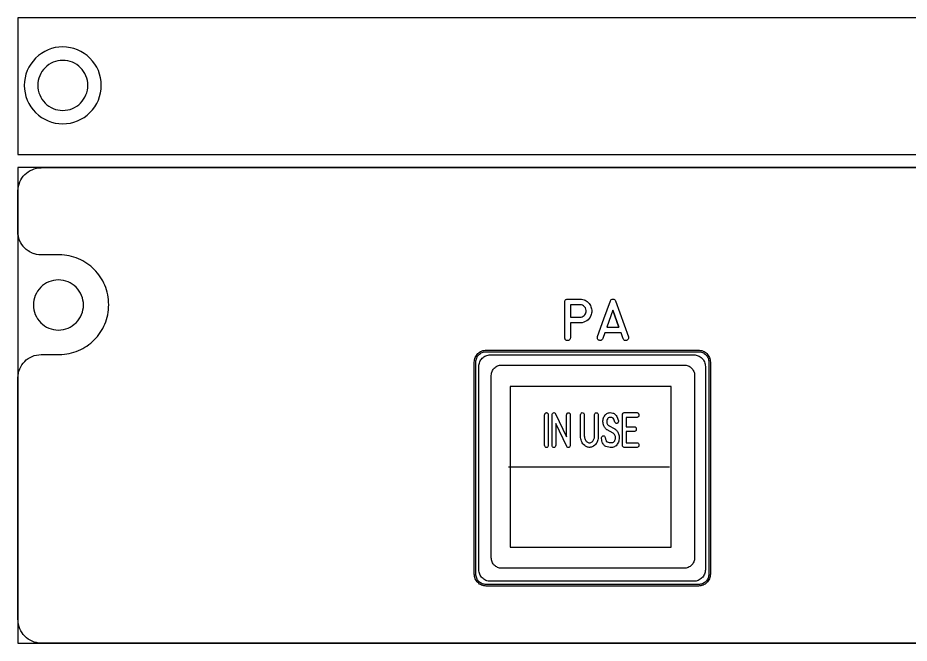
# Model space of a CAD drawing. Extents: x 27 to 704, y 10 to 614.
# Drawn here: x 27 to 115.5, y 551.3 to 613.5 of the extents above; entities that cross this region are included whole.
import ezdxf

# ---------------------------------------------------------------- set-up
doc = ezdxf.new("R2010")
doc.units = 0
for name, color, linetype in [('_BACKPANEL', 5, 'CONTINUOUS'), ('_ENGRAVING', 105, 'CONTINUOUS'), ('_LABELS', 30, 'CONTINUOUS'), ('_TOPLAYER', 1, 'CONTINUOUS')]:
    doc.layers.add(name, color=color, linetype=linetype)

msp = doc.modelspace()

# ---------------------------------------------------------------- linework, layer by layer
at = {"layer": '_BACKPANEL'}
for points in [[(26.961, 613.505), (26.961, 612.147), (26.961, 609.43), (26.961, 603.995), (26.961, 602.636), (26.961, 599.915), (171.961, 599.915), (171.961, 602.636), (171.961, 603.995), (171.961, 609.43), (171.961, 612.147), (171.961, 613.505)], [(26.965, 598.612), (26.965, 593.884), (26.965, 584.428), (26.965, 565.515), (26.965, 560.786), (26.965, 551.33), (171.965, 551.33), (171.965, 560.786), (171.965, 565.515), (171.965, 584.428), (171.965, 593.884), (171.965, 598.612)], [(73.507, 580.313), (94.602, 580.313), (94.708, 580.308), (94.81, 580.292), (94.909, 580.267), (95.003, 580.233), (95.093, 580.189), (95.178, 580.138), (95.257, 580.079), (95.329, 580.013), (95.396, 579.94), (95.455, 579.861), (95.506, 579.776), (95.549, 579.686), (95.584, 579.592), (95.609, 579.493), (95.624, 579.391), (95.63, 579.286), (95.63, 558.191), (95.624, 558.085), (95.609, 557.983), (95.584, 557.884), (95.549, 557.79), (95.506, 557.7), (95.455, 557.615), (95.396, 557.536), (95.329, 557.463), (95.257, 557.397), (95.178, 557.338), (95.093, 557.287), (95.003, 557.244), (94.909, 557.209), (94.81, 557.184), (94.708, 557.168), (94.602, 557.163), (73.507, 557.163), (73.402, 557.168), (73.299, 557.184), (73.201, 557.209), (73.106, 557.244), (73.016, 557.287), (72.932, 557.338), (72.853, 557.397), (72.78, 557.463), (72.714, 557.536), (72.655, 557.615), (72.603, 557.7), (72.56, 557.79), (72.526, 557.884), (72.5, 557.983), (72.485, 558.085), (72.48, 558.191), (72.48, 579.286), (72.485, 579.391), (72.5, 579.493), (72.526, 579.592), (72.56, 579.686), (72.603, 579.776), (72.655, 579.861), (72.714, 579.94), (72.78, 580.013), (72.853, 580.079), (72.932, 580.138), (73.016, 580.189), (73.106, 580.233), (73.201, 580.267), (73.299, 580.292), (73.402, 580.308)]]:
    msp.add_lwpolyline(points, close=True, dxfattribs=at)
for points in [[(31.429, 604.299, 0.414214), (33.917, 606.787, 0.414214), (31.429, 609.275, 0.414214), (28.941, 606.787, 0.414214)], [(30.995, 582.467, 0.414214), (33.483, 584.956, 0.414214), (30.995, 587.444, 0.414214), (28.507, 584.956, 0.414214)]]:
    msp.add_lwpolyline(points, format="xyb", close=True, dxfattribs=at)
at = {"layer": '_ENGRAVING'}
for points in [[(82.829, 585.546), (82.867, 585.546), (82.991, 585.531), (83.11, 585.507), (83.225, 585.473), (83.334, 585.429), (83.433, 585.376), (83.524, 585.315), (83.607, 585.247), (83.684, 585.17), (83.752, 585.086), (83.814, 584.994), (83.867, 584.894), (83.914, 584.786), (83.951, 584.674), (83.977, 584.563), (83.993, 584.453), (83.998, 584.344), (83.992, 584.235), (83.975, 584.127), (83.948, 584.019), (83.91, 583.913), (83.831, 583.754), (83.736, 583.613), (83.623, 583.49), (83.494, 583.386), (83.352, 583.301), (83.2, 583.237), (83.038, 583.195), (82.867, 583.173), (82.829, 583.171), (81.868, 583.171), (81.868, 581.701), (81.856, 581.635), (81.837, 581.577), (81.812, 581.528), (81.78, 581.488), (81.742, 581.457), (81.697, 581.435), (81.645, 581.422), (81.587, 581.417), (81.529, 581.422), (81.478, 581.435), (81.433, 581.457), (81.395, 581.488), (81.363, 581.528), (81.338, 581.577), (81.32, 581.635), (81.308, 581.701), (81.308, 585.263), (81.319, 585.322), (81.336, 585.375), (81.359, 585.42), (81.388, 585.459), (81.424, 585.491), (81.466, 585.516), (81.515, 585.534), (81.569, 585.546), (81.587, 585.546)], [(84.572, 581.806), (85.206, 583.583), (85.842, 585.36), (85.883, 585.441), (85.94, 585.498), (86.013, 585.533), (86.102, 585.546), (86.191, 585.535), (86.264, 585.5), (86.321, 585.442), (86.363, 585.36), (87.631, 581.796), (87.641, 581.728), (87.642, 581.667), (87.635, 581.611), (87.618, 581.562), (87.592, 581.52), (87.557, 581.483), (87.514, 581.453), (87.461, 581.429), (87.405, 581.414), (87.353, 581.409), (87.303, 581.414), (87.257, 581.43), (87.215, 581.457), (87.175, 581.494), (87.139, 581.541), (87.107, 581.599), (86.903, 582.175), (85.29, 582.175), (85.093, 581.613), (85.059, 581.555), (85.023, 581.507), (84.983, 581.47), (84.939, 581.444), (84.893, 581.429), (84.843, 581.424), (84.789, 581.43), (84.733, 581.446), (84.679, 581.471), (84.635, 581.502), (84.601, 581.538), (84.576, 581.58), (84.561, 581.628), (84.555, 581.682), (84.559, 581.741)], [(82.829, 584.977), (81.868, 584.977), (81.868, 583.741), (82.829, 583.741), (82.939, 583.751), (83.042, 583.78), (83.138, 583.828), (83.228, 583.895), (83.306, 583.976), (83.365, 584.067), (83.407, 584.168), (83.431, 584.278), (83.435, 584.413), (83.412, 584.539), (83.362, 584.657), (83.284, 584.766), (83.188, 584.859), (83.08, 584.924), (82.96, 584.964)], [(86.701, 582.742), (86.1, 584.435), (85.494, 582.742)], [(86.1, 584.435), (86.701, 582.742)], [(73.517, 580.466), (94.592, 580.466), (94.714, 580.46), (94.833, 580.442), (94.947, 580.413), (95.057, 580.373), (95.161, 580.323), (95.259, 580.264), (95.351, 580.195), (95.435, 580.118), (95.512, 580.034), (95.58, 579.942), (95.64, 579.844), (95.69, 579.74), (95.73, 579.631), (95.759, 579.516), (95.777, 579.398), (95.783, 579.276), (95.783, 558.2), (95.777, 558.078), (95.759, 557.96), (95.73, 557.846), (95.69, 557.736), (95.64, 557.632), (95.58, 557.534), (95.512, 557.442), (95.435, 557.358), (95.351, 557.281), (95.259, 557.213), (95.161, 557.153), (95.057, 557.103), (94.947, 557.063), (94.833, 557.034), (94.714, 557.016), (94.592, 557.01), (73.517, 557.01), (73.395, 557.016), (73.276, 557.034), (73.162, 557.063), (73.053, 557.103), (72.949, 557.153), (72.85, 557.213), (72.759, 557.281), (72.674, 557.358), (72.598, 557.442), (72.529, 557.534), (72.47, 557.632), (72.42, 557.736), (72.38, 557.846), (72.35, 557.96), (72.333, 558.078), (72.326, 558.2), (72.326, 579.276), (72.333, 579.398), (72.35, 579.516), (72.38, 579.631), (72.42, 579.74), (72.47, 579.844), (72.529, 579.942), (72.598, 580.034), (72.674, 580.118), (72.759, 580.195), (72.85, 580.264), (72.949, 580.323), (73.053, 580.373), (73.162, 580.413), (73.276, 580.442), (73.395, 580.46)], [(73.925, 579.988), (94.141, 579.988), (94.258, 579.982), (94.372, 579.965), (94.481, 579.937), (94.586, 579.899), (94.686, 579.851), (94.78, 579.794), (94.868, 579.728), (94.949, 579.654), (95.023, 579.573), (95.088, 579.485), (95.146, 579.391), (95.194, 579.291), (95.232, 579.186), (95.26, 579.077), (95.277, 578.963), (95.283, 578.846), (95.283, 558.63), (95.277, 558.513), (95.26, 558.399), (95.232, 558.29), (95.194, 558.185), (95.146, 558.085), (95.088, 557.991), (95.023, 557.903), (94.949, 557.822), (94.868, 557.748), (94.78, 557.683), (94.686, 557.626), (94.586, 557.578), (94.481, 557.539), (94.372, 557.511), (94.258, 557.494), (94.141, 557.488), (73.925, 557.488), (73.808, 557.494), (73.694, 557.511), (73.585, 557.539), (73.48, 557.578), (73.38, 557.626), (73.286, 557.683), (73.198, 557.748), (73.117, 557.822), (73.043, 557.903), (72.977, 557.991), (72.92, 558.085), (72.872, 558.185), (72.834, 558.29), (72.806, 558.399), (72.789, 558.513), (72.783, 558.63), (72.783, 578.846), (72.789, 578.963), (72.806, 579.077), (72.834, 579.186), (72.872, 579.291), (72.92, 579.391), (72.977, 579.485), (73.043, 579.573), (73.117, 579.654), (73.198, 579.728), (73.286, 579.794), (73.38, 579.851), (73.48, 579.899), (73.585, 579.937), (73.694, 579.965), (73.808, 579.982)]]:
    msp.add_lwpolyline(points, close=True, dxfattribs=at)
at = {"layer": '_LABELS'}
for points in [[(91.874, 560.862), (91.874, 576.864), (75.874, 576.864), (75.874, 560.862)], [(79.676, 571.021), (79.654, 570.917), (79.615, 570.843), (79.59, 570.817), (79.56, 570.798), (79.527, 570.787), (79.49, 570.784), (79.452, 570.787), (79.419, 570.799), (79.39, 570.817), (79.365, 570.843), (79.327, 570.917), (79.305, 571.021), (79.305, 574.009), (79.327, 574.114), (79.365, 574.188), (79.39, 574.215), (79.419, 574.233), (79.452, 574.245), (79.49, 574.249), (79.527, 574.245), (79.56, 574.234), (79.59, 574.215), (79.615, 574.189), (79.654, 574.114), (79.676, 574.009)], [(81.853, 571.021), (81.844, 570.94), (81.82, 570.876), (81.778, 570.828), (81.72, 570.795), (81.657, 570.784), (81.602, 570.796), (81.554, 570.834), (81.514, 570.896), (80.416, 573.173), (80.416, 571.021), (80.394, 570.918), (80.355, 570.844), (80.33, 570.818), (80.301, 570.799), (80.268, 570.788), (80.231, 570.784), (80.194, 570.788), (80.161, 570.799), (80.132, 570.818), (80.107, 570.844), (80.069, 570.918), (80.047, 571.021), (80.047, 574.006), (80.063, 574.086), (80.092, 574.152), (80.133, 574.202), (80.187, 574.238), (80.244, 574.252), (80.296, 574.239), (80.344, 574.2), (80.386, 574.133), (81.484, 571.853), (81.484, 574.006), (81.505, 574.112), (81.544, 574.187), (81.57, 574.213), (81.6, 574.231), (81.635, 574.242), (81.674, 574.245), (81.713, 574.241), (81.747, 574.229), (81.777, 574.21), (81.802, 574.184), (81.837, 574.11), (81.853, 574.006)], [(84.644, 571.929), (84.644, 571.895), (84.639, 571.794), (84.622, 571.668), (84.598, 571.552), (84.567, 571.444), (84.53, 571.344), (84.485, 571.253), (84.434, 571.17), (84.376, 571.096), (84.311, 571.03), (84.172, 570.924), (84.101, 570.883), (84.029, 570.85), (83.955, 570.825), (83.881, 570.809), (83.805, 570.801), (83.728, 570.8), (83.651, 570.809), (83.576, 570.825), (83.503, 570.849), (83.431, 570.881), (83.361, 570.922), (83.293, 570.971), (83.161, 571.092), (83.101, 571.165), (83.047, 571.246), (83.002, 571.334), (82.963, 571.431), (82.932, 571.535), (82.908, 571.647), (82.891, 571.767), (82.882, 571.895), (82.882, 571.929), (82.882, 574.013), (82.886, 574.061), (82.896, 574.104), (82.933, 574.179), (82.98, 574.228), (83.037, 574.25), (83.105, 574.244), (83.169, 574.216), (83.214, 574.168), (83.242, 574.1), (83.251, 574.013), (83.251, 571.929), (83.259, 571.835), (83.275, 571.747), (83.297, 571.665), (83.327, 571.589), (83.363, 571.519), (83.407, 571.456), (83.458, 571.399), (83.515, 571.347), (83.577, 571.305), (83.64, 571.276), (83.703, 571.259), (83.767, 571.255), (83.832, 571.264), (83.897, 571.285), (83.964, 571.318), (84.031, 571.364), (84.088, 571.414), (84.137, 571.471), (84.177, 571.534), (84.21, 571.604), (84.255, 571.759), (84.277, 571.929), (84.277, 574.013), (84.28, 574.058), (84.303, 574.148), (84.321, 574.182), (84.344, 574.209), (84.371, 574.229), (84.402, 574.242), (84.477, 574.246), (84.55, 574.224), (84.579, 574.204), (84.602, 574.178), (84.634, 574.107), (84.644, 574.013)], [(86.278, 572.63), (86.299, 572.618), (86.323, 572.603), (86.344, 572.588), (86.364, 572.572), (86.386, 572.556), (86.447, 572.498), (86.503, 572.435), (86.552, 572.367), (86.595, 572.294), (86.632, 572.215), (86.663, 572.131), (86.706, 571.947), (86.72, 571.793), (86.716, 571.635), (86.701, 571.522), (86.675, 571.413), (86.638, 571.309), (86.592, 571.21), (86.536, 571.117), (86.474, 571.036), (86.406, 570.967), (86.331, 570.908), (86.246, 570.858), (86.159, 570.822), (86.071, 570.8), (85.982, 570.793), (85.832, 570.799), (85.685, 570.818), (85.542, 570.849), (85.403, 570.893), (85.336, 570.924), (85.275, 570.965), (85.218, 571.016), (85.166, 571.078), (85.12, 571.151), (85.078, 571.234), (85.041, 571.328), (85.009, 571.432), (84.986, 571.547), (84.967, 571.665), (84.963, 571.724), (84.969, 571.78), (84.986, 571.831), (85.014, 571.88), (85.049, 571.919), (85.088, 571.944), (85.131, 571.955), (85.178, 571.951), (85.225, 571.93), (85.265, 571.896), (85.297, 571.847), (85.322, 571.785), (85.325, 571.77), (85.363, 571.605), (85.412, 571.477), (85.44, 571.427), (85.472, 571.386), (85.507, 571.354), (85.544, 571.332), (85.63, 571.301), (85.731, 571.281), (85.848, 571.269), (85.979, 571.268), (86.041, 571.273), (86.097, 571.287), (86.149, 571.312), (86.195, 571.346), (86.237, 571.389), (86.273, 571.443), (86.304, 571.506), (86.331, 571.579), (86.347, 571.649), (86.355, 571.72), (86.354, 571.793), (86.344, 571.867), (86.326, 571.939), (86.301, 572.004), (86.269, 572.063), (86.23, 572.116), (86.186, 572.157), (86.131, 572.196), (85.525, 572.539), (85.506, 572.552), (85.435, 572.606), (85.372, 572.665), (85.315, 572.729), (85.265, 572.798), (85.223, 572.873), (85.187, 572.953), (85.159, 573.038), (85.137, 573.129), (85.12, 573.236), (85.112, 573.34), (85.113, 573.441), (85.124, 573.539), (85.144, 573.635), (85.173, 573.728), (85.212, 573.818), (85.259, 573.905), (85.314, 573.986), (85.373, 574.056), (85.435, 574.115), (85.502, 574.163), (85.573, 574.201), (85.648, 574.228), (85.727, 574.244), (85.81, 574.249), (85.954, 574.244), (86.09, 574.211), (86.156, 574.19), (86.222, 574.156), (86.3, 574.102), (86.368, 574.038), (86.426, 573.965), (86.475, 573.883), (86.558, 573.701), (86.633, 573.506), (86.645, 573.462), (86.648, 573.383), (86.631, 573.311), (86.599, 573.247), (86.571, 573.217), (86.537, 573.191), (86.5, 573.176), (86.462, 573.172), (86.422, 573.18), (86.384, 573.197), (86.351, 573.225), (86.322, 573.264), (86.298, 573.315), (86.226, 573.515), (86.179, 573.609), (86.118, 573.685), (86.062, 573.725), (86.003, 573.753), (85.918, 573.771), (85.797, 573.776), (85.715, 573.763), (85.643, 573.725), (85.581, 573.665), (85.529, 573.58), (85.503, 573.517), (85.486, 573.45), (85.479, 573.379), (85.482, 573.305), (85.498, 573.216), (85.525, 573.138), (85.566, 573.071), (85.618, 573.014), (85.63, 573.003), (85.644, 572.992), (85.659, 572.983), (85.674, 572.975)], [(88.496, 573.778), (87.412, 573.778), (87.412, 572.853), (88.238, 572.853), (88.319, 572.825), (88.351, 572.803), (88.377, 572.775), (88.397, 572.743), (88.412, 572.705), (88.423, 572.612), (88.411, 572.52), (88.397, 572.483), (88.377, 572.45), (88.351, 572.423), (88.319, 572.401), (88.238, 572.373), (87.412, 572.373), (87.412, 571.263), (88.496, 571.263), (88.576, 571.235), (88.608, 571.213), (88.634, 571.185), (88.668, 571.115), (88.68, 571.024), (88.668, 570.934), (88.654, 570.896), (88.634, 570.864), (88.608, 570.837), (88.576, 570.815), (88.496, 570.788), (87.23, 570.788), (87.157, 570.813), (87.102, 570.861), (87.064, 570.933), (87.045, 571.028), (87.045, 574.013), (87.065, 574.111), (87.103, 574.184), (87.129, 574.21), (87.158, 574.23), (87.23, 574.249), (88.496, 574.249), (88.539, 574.242), (88.576, 574.228), (88.608, 574.207), (88.634, 574.181), (88.654, 574.148), (88.668, 574.109), (88.679, 574.012), (88.668, 573.915), (88.653, 573.876), (88.633, 573.844), (88.607, 573.818), (88.576, 573.798), (88.539, 573.785)]]:
    msp.add_lwpolyline(points, close=True, dxfattribs=at)
msp.add_lwpolyline([(75.735, 568.863), (91.735, 568.863)], dxfattribs=at)
at = {"layer": '_TOPLAYER'}
for points in [[(26.961, 599.915), (171.961, 599.915), (171.961, 613.505), (26.961, 613.505)], [(75.037, 578.982), (93.187, 578.982), (93.292, 578.976), (93.394, 578.961), (93.492, 578.936), (93.587, 578.901), (93.676, 578.858), (93.761, 578.807), (93.84, 578.748), (93.912, 578.682), (93.978, 578.609), (94.037, 578.53), (94.089, 578.446), (94.132, 578.356), (94.166, 578.262), (94.191, 578.163), (94.207, 578.061), (94.212, 577.956), (94.212, 559.807), (94.207, 559.702), (94.191, 559.6), (94.166, 559.501), (94.132, 559.407), (94.089, 559.317), (94.037, 559.233), (93.978, 559.154), (93.912, 559.081), (93.84, 559.015), (93.761, 558.956), (93.676, 558.905), (93.587, 558.862), (93.492, 558.828), (93.394, 558.802), (93.292, 558.787), (93.187, 558.782), (75.037, 558.782), (74.932, 558.787), (74.83, 558.802), (74.732, 558.828), (74.637, 558.862), (74.548, 558.905), (74.463, 558.956), (74.384, 559.015), (74.312, 559.081), (74.246, 559.154), (74.187, 559.233), (74.135, 559.317), (74.092, 559.407), (74.058, 559.501), (74.033, 559.6), (74.017, 559.702), (74.012, 559.807), (74.012, 577.956), (74.017, 578.061), (74.033, 578.163), (74.058, 578.262), (74.092, 578.356), (74.135, 578.446), (74.187, 578.53), (74.246, 578.609), (74.312, 578.682), (74.384, 578.748), (74.463, 578.807), (74.548, 578.858), (74.637, 578.901), (74.732, 578.936), (74.83, 578.961), (74.932, 578.976)]]:
    msp.add_lwpolyline(points, close=True, dxfattribs=at)
msp.add_lwpolyline([(31.428, 602.966, 0.414214), (35.251, 606.789, 0.414214), (31.428, 610.612, 0.414214), (27.604, 606.789, 0.414214)], format="xyb", close=True, dxfattribs=at)
msp.add_lwpolyline([(168.741, 551.33), (30.184, 551.33), (29.273, 551.331), (29.038, 551.346), (28.811, 551.383), (28.591, 551.442), (28.381, 551.522), (28.181, 551.62), (27.992, 551.736), (27.816, 551.869), (27.654, 552.018), (27.506, 552.181), (27.374, 552.358), (27.26, 552.547), (27.163, 552.747), (27.086, 552.958), (27.028, 553.177), (26.993, 553.404), (26.979, 553.637), (26.959, 553.647), (26.96, 554.958), (26.96, 556.152), (26.96, 563.863), (26.965, 577.696), (26.977, 577.933), (27.011, 578.163), (27.068, 578.386), (27.146, 578.599), (27.243, 578.802), (27.358, 578.993), (27.491, 579.172), (27.639, 579.337), (27.803, 579.487), (27.98, 579.621), (28.17, 579.738), (28.372, 579.837), (28.584, 579.916), (28.805, 579.974), (29.034, 580.011), (29.27, 580.025), (31.083, 580.025), (31.335, 580.031), (31.584, 580.051), (31.83, 580.082), (32.071, 580.126), (32.309, 580.182), (32.541, 580.249), (32.769, 580.327), (32.992, 580.417), (33.209, 580.516), (33.421, 580.626), (33.626, 580.746), (33.825, 580.876), (34.018, 581.014), (34.203, 581.162), (34.381, 581.318), (34.551, 581.483), (34.714, 581.655), (34.868, 581.836), (35.014, 582.023), (35.15, 582.218), (35.278, 582.419), (35.396, 582.627), (35.505, 582.84), (35.603, 583.06), (35.691, 583.285), (35.768, 583.515), (35.834, 583.75), (35.889, 583.989), (35.932, 584.232), (35.963, 584.48), (35.982, 584.73), (35.988, 584.984), (35.982, 585.238), (35.963, 585.489), (35.932, 585.736), (35.889, 585.98), (35.834, 586.219), (35.768, 586.454), (35.691, 586.684), (35.603, 586.909), (35.505, 587.128), (35.396, 587.342), (35.278, 587.55), (35.15, 587.751), (35.014, 587.946), (34.868, 588.133), (34.714, 588.314), (34.551, 588.486), (34.381, 588.651), (34.203, 588.807), (34.018, 588.955), (33.825, 589.094), (33.626, 589.223), (33.421, 589.343), (33.209, 589.453), (32.992, 589.553), (32.769, 589.642), (32.541, 589.721), (32.309, 589.788), (32.071, 589.843), (31.83, 589.887), (31.584, 589.919), (31.335, 589.938), (31.083, 589.945), (29.281, 589.945), (29.165, 589.947), (29.051, 589.956), (29.039, 589.956), (28.829, 589.988), (28.803, 589.988), (28.608, 590.039), (28.592, 590.044), (28.576, 590.049), (28.398, 590.114), (28.362, 590.13), (28.193, 590.211), (28.183, 590.211), (28.173, 590.219), (28.16, 590.224), (27.985, 590.331), (27.98, 590.34), (27.975, 590.341), (27.803, 590.47), (27.647, 590.613), (27.636, 590.624), (27.497, 590.778), (27.487, 590.788), (27.363, 590.954), (27.353, 590.966), (27.25, 591.136), (27.235, 591.165), (27.151, 591.341), (27.144, 591.354), (27.139, 591.369), (27.071, 591.556), (27.066, 591.57), (27.061, 591.584), (27.01, 591.786), (27.01, 591.796), (26.976, 592.011), (26.976, 592.026), (26.965, 592.257), (26.965, 593.945), (26.965, 595.386), (26.965, 596.297), (26.98, 596.531), (27.018, 596.759), (27.077, 596.979), (27.156, 597.189), (27.254, 597.389), (27.37, 597.578), (27.503, 597.754), (27.651, 597.917), (27.815, 598.064), (27.991, 598.196), (28.18, 598.311), (28.38, 598.408), (28.591, 598.486), (28.81, 598.543), (29.037, 598.579), (29.27, 598.592), (29.28, 598.613), (30.591, 598.613), (169.679, 598.611)], dxfattribs=at)

doc.saveas('drawing.dxf')
